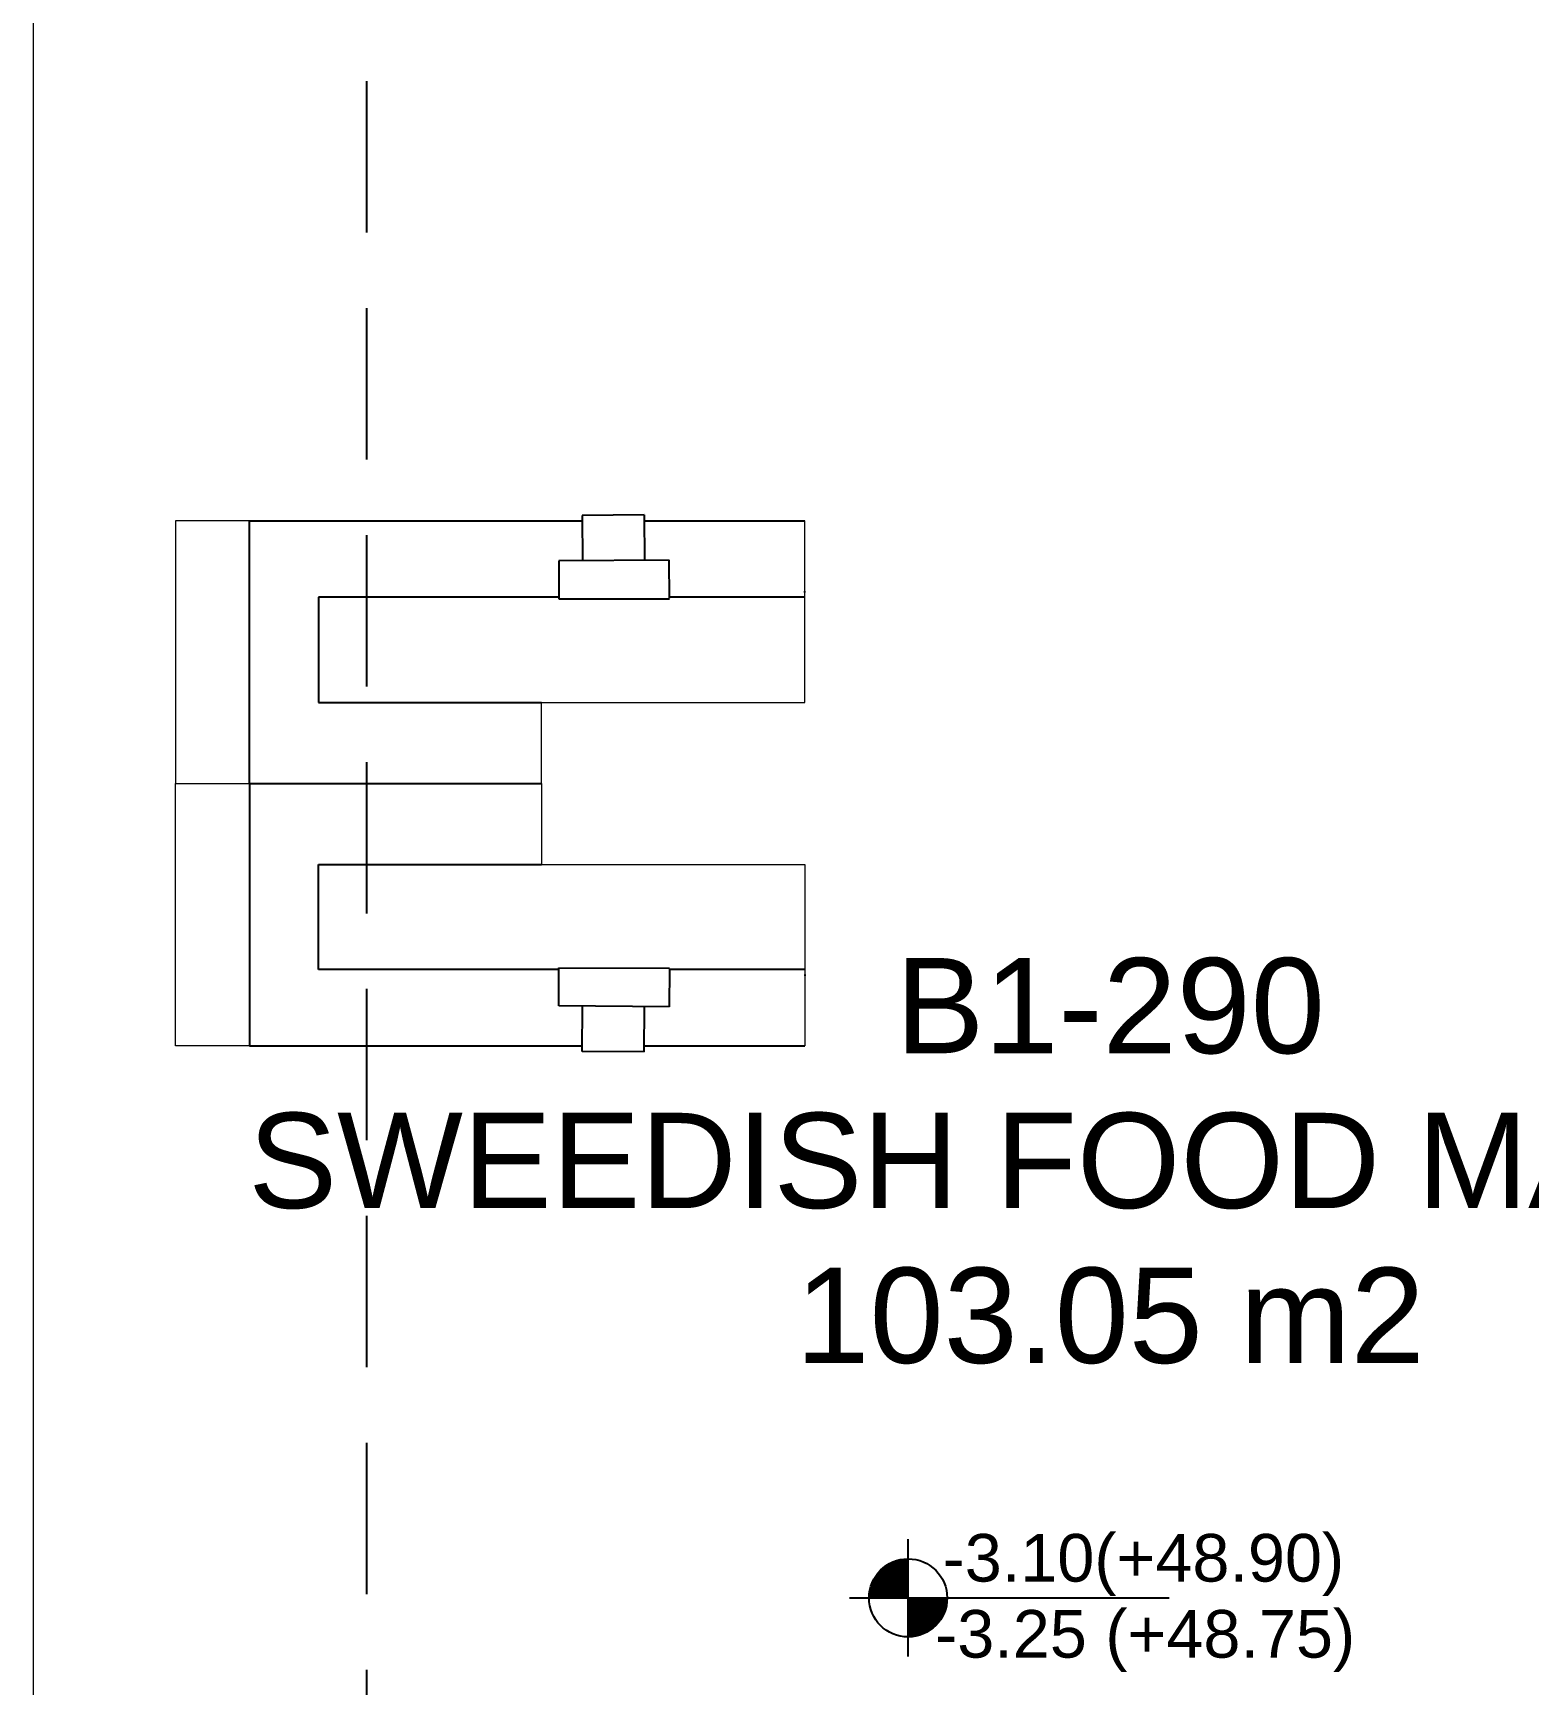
# Model space of a CAD drawing. Header units: metres. Extents: x -20317 to 2216, y -10281 to 3094.
# Drawn here: x -1818 to -1191, y -5997 to -5304 of the extents above; entities that cross this region are included whole.
import ezdxf
from ezdxf.enums import TextEntityAlignment as Align

# ---------------------------------------------------------------- set-up
doc = ezdxf.new("R2010")
doc.units = ezdxf.units.M
doc.header["$MEASUREMENT"] = 0
doc.linetypes.add('DASHED2', pattern=[9.525, 6.35, -3.175])
doc.linetypes.add('HIDDEN', pattern=[9.525, 6.35, -3.175])
doc.layers.get('0').update_dxf_attribs({"color": 30, "lineweight": 0})
for name, color, linetype, lineweight in [('Ag-040', 2, 'Continuous', 20), ('AI-040 @ 250', 2, 'Continuous', 20), ('SP2-Flooring', 4, 'DASHED2', 9)]:
    doc.layers.add(name, color=color, linetype=linetype, lineweight=lineweight)
doc.layers.add('AI-Vertical transportation', color=7, linetype='Continuous')
doc.layers.add('V-0_Notation_Level_200', color=2, linetype='Continuous')
doc.styles.add('$0$ARIAL', font='arial.ttf', dxfattribs={"width": 0.9})
doc.styles.add('ALANLAR_B8$0$ALANLAR_B8$0$VIVA_100', font='arial.ttf', dxfattribs={"height": 25})

# ---------------------------------------------------------------- blocks, each defined once
blk = doc.blocks.new('*U16')
at = {"style": '$0$ARIAL'}
for tag, p in [('NO', (1.676, 0.8)), ('MAHAL', (1.676, -1.8)), ('ALAN', (1.676, -4.4))]:
    blk.add_attdef(tag, text='', height=1.6, dxfattribs=at).set_placement(p, align=Align.MIDDLE_CENTER)
blk = doc.blocks.new('*U46')
for p, q in [((0, -493), (0, 493)), ((-493, 0), (2191, 0))]:
    blk.add_line(p, q)
at = {"const_width": 328}
for points in [[(0, 164, 0.414214), (-164, 0, 0.414214)], [(0, -164, 0.414214), (164, 0, 0.414214)]]:
    blk.add_lwpolyline(points, format="xyb", dxfattribs=at)
blk.add_circle((0, 0), 328)
at = {"style": 'ALANLAR_B8$0$ALANLAR_B8$0$VIVA_100'}
for tag, p in [('%%P0.00', (1897, 137)), ('-0.07', (1834, -502))]:
    blk.add_attdef(tag, text='', height=400, dxfattribs=at).set_placement(p, align=Align.RIGHT)
blk = doc.blocks.new('SFM cash register island left')
at = {"layer": 'AI-Vertical transportation', "color": 251, "linetype": 'Continuous', "lineweight": 20}
for p, q in [((1105, 1127.2), (1105, 787.2)), ((2640.8, 1127.2), (2331, 1127.2)), ((2640.8, 25.2), (2640.8, 1127.2)), ((1105, 787.2), (0, 787.2)), ((0, 787.2), (0, 25.2)), ((2331, 25.2), (2640.8, 25.2))]:
    blk.add_line(p, q, dxfattribs=at)
at = {"layer": 'AI-Vertical transportation', "linetype": 'Continuous'}
for p, q in [((2331, 1127.2), (1105, 1127.2)), ((2331, 1127.2), (2331, 25.2)), ((2041, 787.2), (1105, 787.2)), ((2041, 345.9), (2041, 787.2)), ((1031.9, 352.6), (567.5, 352.1)), ((567.5, 349.2), (568.7, 189.9)), ((1033, 193.2), (1031.9, 352.6)), ((0, 345.9), (567.6, 345.9)), ((0, 325.2), (0, 320.2)), ((1031.9, 345.9), (2041, 345.9)), ((568.7, 189.9), (1033, 193.2)), ((674.6, 0), (673.2, 190.6)), ((934.6, 1.9), (933.2, 192.5)), ((674.4, 25.2), (0, 25.2)), ((674.6, 0), (934.6, 1.9)), ((2331, 25.2), (934.4, 25.2))]:
    blk.add_line(p, q, dxfattribs=at)
blk = doc.blocks.new('SSN_SFM cash register island left')
at = {"layer": 'AI-Vertical transportation', "color": 251, "linetype": 'Continuous', "lineweight": 20}
for p, q in [((1105, 1127.2), (1105, 787.2)), ((2640.8, 1127.2), (2331, 1127.2)), ((2640.8, 25.2), (2640.8, 1127.2)), ((1105, 787.2), (0, 787.2)), ((0, 787.2), (0, 25.2)), ((2331, 25.2), (2640.8, 25.2))]:
    blk.add_line(p, q, dxfattribs=at)
at = {"layer": 'AI-Vertical transportation', "linetype": 'Continuous'}
for p, q in [((2331, 1127.2), (1105, 1127.2)), ((2331, 1127.2), (2331, 25.2)), ((2041, 787.2), (1105, 787.2)), ((2041, 345.9), (2041, 787.2)), ((1031.9, 352.6), (567.5, 352.1)), ((567.5, 349.2), (568.7, 189.9)), ((1033, 193.2), (1031.9, 352.6)), ((0, 345.9), (567.6, 345.9)), ((0, 325.2), (0, 320.2)), ((1031.9, 345.9), (2041, 345.9)), ((568.7, 189.9), (1033, 193.2)), ((674.6, 0), (673.2, 190.6)), ((934.6, 1.9), (933.2, 192.5)), ((674.4, 25.2), (0, 25.2)), ((674.6, 0), (934.6, 1.9)), ((2331, 25.2), (934.4, 25.2))]:
    blk.add_line(p, q, dxfattribs=at)

msp = doc.modelspace()

# ---------------------------------------------------------------- linework, layer by layer
at = {"layer": 'Ag-040', "color": 2, "linetype": 'HIDDEN', "lineweight": -2, "ltscale": 10, "transparency": 33554610}
msp.add_lwpolyline([(-343.44, -7475.88), (-838.44, -7475.88), (-838.44, -6625.88), (-1678.44, -6625.88), (-1678.44, -4205.88), (-838.44, -4205.88), (-838.44, -4195.88), (-343.44, -4195.88), (-343.44, -4955.88), (-383.44, -4955.88), (-383.44, -5035.88), (-343.44, -5035.88), (-343.44, -5795.88), (-383.44, -5795.88), (-383.44, -5875.88), (-343.44, -5875.88), (-343.44, -6635.88), (-383.44, -6635.88), (-383.44, -6715.88), (-343.44, -6715.88), (-343.44, -6820.88)], close=True, dxfattribs=at)
at = {"layer": 'SP2-Flooring', "color": 30, "linetype": 'Continuous', "lineweight": 20}
msp.add_line((-1818.44, -5225.88), (-1818.44, -6370.88), dxfattribs=at)

# ---------------------------------------------------------------- block references
at = {"linetype": 'Continuous', "xscale": 0.09999999999999999, "yscale": 0.09999999999999999, "zscale": 100, "rotation": 180}
msp.add_blockref('SSN_SFM cash register island left', (-1494.57, -5506.14), dxfattribs=at)
at = {"linetype": 'Continuous', "xscale": -0.09999999999999999, "yscale": 0.09999999999999999, "zscale": 100}
msp.add_blockref('SFM cash register island left', (-1494.57, -5731.57), dxfattribs=at)
at = {"layer": 'AI-040 @ 250', "color": 2, "linetype": 'Continuous', "lineweight": 20, "xscale": 25, "yscale": 25, "zscale": 25}
msp.add_blockref('*U16', (-1408.35, -5732.1), dxfattribs=at).add_auto_attribs({'ALAN': '103.05 m2', 'MAHAL': 'SWEEDISH FOOD MARKET', 'NO': 'B1-290'})
at = {"layer": 'V-0_Notation_Level_200'}
ref = msp.add_blockref('*U46', (-1451.24, -5960.71), dxfattribs=dict(at, xscale=0.05, yscale=0.05, zscale=0.05))
ref.add_attrib('-0.07', '  -3.25 (+48.75)', dxfattribs={"layer": '0', "height": 20, "style": 'ALANLAR_B8$0$ALANLAR_B8$0$VIVA_100'}).set_placement((-1359.55, -5985.79), align=Align.CENTER)
ref.add_attrib('%%P0.00', ' -3.10(+48.90)', dxfattribs={"layer": '0', "height": 20, "style": 'ALANLAR_B8$0$ALANLAR_B8$0$VIVA_100'}).set_placement((-1356.4, -5953.87), align=Align.CENTER)

doc.saveas('drawing.dxf')
